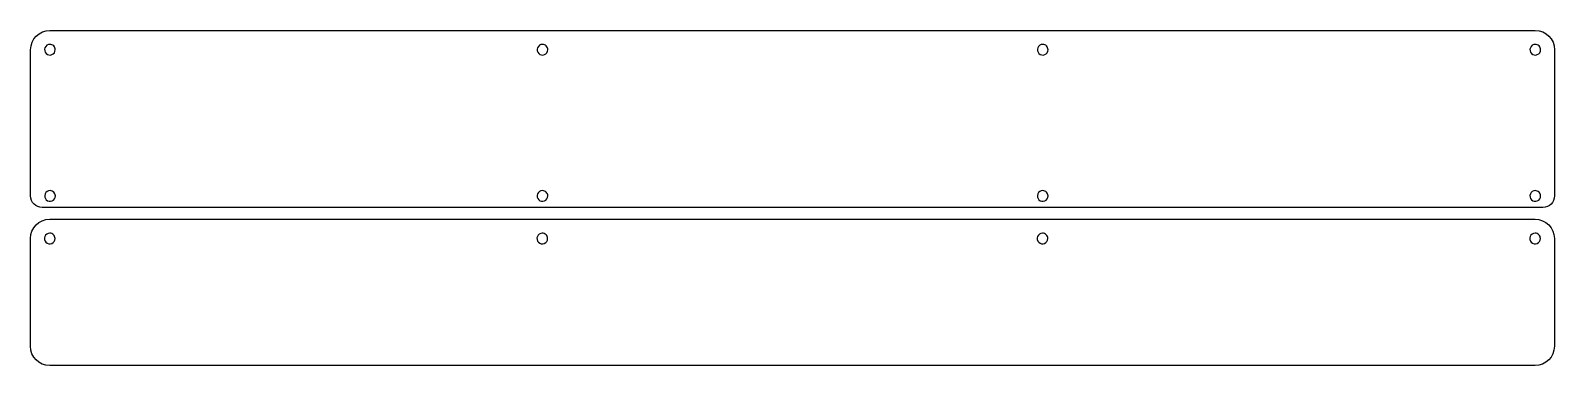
# Model space of a CAD drawing. Extents: x 0 to 314, y 0 to 69.
import ezdxf

# ---------------------------------------------------------------- set-up
doc = ezdxf.new("R2010")
doc.units = 0
doc.layers.add('Layer_1', color=7, linetype='CONTINUOUS')

msp = doc.modelspace()

# ---------------------------------------------------------------- linework, layer by layer
at = {"layer": 'Layer_1', "color": 7}
for points in [[(4.138224, 69.226512), (310.525153, 69.226502)], [(0.169482, 35.094752), (0.169476, 65.257764)], [(314.493896, 65.257759), (314.493896, 35.095315)], [(312.11265, 32.71407), (2.550727, 32.714067)], [(4.101225, 30.294936), (310.488153, 30.294925)], [(0.132476, 4.101227), (0.132476, 26.326188)], [(314.456896, 26.326183), (314.456896, 4.101224)], [(310.488153, 0.132473), (4.101225, 0.132479)]]:
    msp.add_lwpolyline(points, dxfattribs=at)
for points in [[(0.169476, 65.257764), (0.169482, 67.449648), (1.946349, 69.226512), (4.138224, 69.226512)], [(310.525153, 69.226502), (312.717037, 69.226502), (314.493896, 67.449635), (314.493896, 65.257759)], [(4.138224, 66.357754), (3.693317, 66.357754), (3.292218, 66.08975), (3.121959, 65.67871)], [(4.91604, 66.035574), (4.70975, 66.241864), (4.429962, 66.357754), (4.138224, 66.357754)], [(5.238222, 65.257759), (5.238222, 65.549496), (5.12233, 65.829284), (4.91604, 66.035574)], [(105.738035, 66.357754), (105.293128, 66.357754), (104.892029, 66.08975), (104.72177, 65.67871)], [(106.51585, 66.035574), (106.30956, 66.241864), (106.029772, 66.357754), (105.738035, 66.357754)], [(106.838033, 65.257759), (106.838033, 65.549496), (106.72214, 65.829284), (106.51585, 66.035574)], [(208.925342, 66.357754), (208.480436, 66.357754), (208.079336, 66.08975), (207.909077, 65.67871)], [(209.703158, 66.035574), (209.496868, 66.241864), (209.217079, 66.357754), (208.925342, 66.357754)], [(210.02534, 65.257759), (210.02534, 65.549496), (209.909448, 65.829284), (209.703158, 66.035574)], [(310.525153, 66.357754), (310.080257, 66.357754), (309.679149, 66.08975), (309.50889, 65.67871)], [(311.302974, 66.035574), (311.096678, 66.241864), (310.816882, 66.357754), (310.525153, 66.357754)], [(311.625156, 65.257759), (311.625156, 65.549496), (311.509269, 65.829284), (311.302974, 66.035574)], [(3.121959, 65.67871), (2.9517, 65.267668), (3.045811, 64.794538), (3.360409, 64.479941)], [(3.360409, 64.479941), (3.675005, 64.165344), (4.148134, 64.071235), (4.559176, 64.241494)], [(4.559176, 64.241494), (4.970217, 64.41175), (5.238222, 64.81285), (5.238222, 65.257759)], [(104.72177, 65.67871), (104.551511, 65.267668), (104.645623, 64.794538), (104.96022, 64.479941)], [(104.96022, 64.479941), (105.274817, 64.165344), (105.747946, 64.071235), (106.158986, 64.241494)], [(106.158986, 64.241494), (106.570026, 64.41175), (106.838033, 64.81285), (106.838033, 65.257759)], [(207.909077, 65.67871), (207.738818, 65.267668), (207.83293, 64.794538), (208.147527, 64.479941)], [(208.147527, 64.479941), (208.462124, 64.165344), (208.935254, 64.071235), (209.346294, 64.241494)], [(209.346294, 64.241494), (209.757334, 64.41175), (210.02534, 64.81285), (210.02534, 65.257759)], [(309.50889, 65.67871), (309.338631, 65.267668), (309.432743, 64.794538), (309.747332, 64.479941)], [(309.747332, 64.479941), (310.061921, 64.165344), (310.535075, 64.071235), (310.946104, 64.241494)], [(310.946104, 64.241494), (311.357134, 64.41175), (311.625156, 64.81285), (311.625156, 65.257759)], [(2.550727, 32.714067), (1.235602, 32.714067), (0.169482, 33.780188), (0.169482, 35.094752)], [(3.152409, 35.516267), (2.982151, 35.105224), (3.076261, 34.632097), (3.390859, 34.317497)], [(4.168675, 36.195313), (3.723767, 36.195313), (3.322668, 35.927307), (3.152409, 35.516267)], [(5.268673, 35.095315), (5.268673, 35.702827), (4.776187, 36.195313), (4.168675, 36.195313)], [(4.589626, 34.07905), (5.000667, 34.249309), (5.268673, 34.650406), (5.268673, 35.095315)], [(104.722246, 35.516267), (104.551987, 35.105224), (104.646099, 34.632097), (104.960696, 34.317497)], [(105.738511, 36.195313), (105.293605, 36.195313), (104.892505, 35.927307), (104.722246, 35.516267)], [(106.516327, 35.873131), (106.310037, 36.079421), (106.030248, 36.195313), (105.738511, 36.195313)], [(106.159463, 34.07905), (106.570503, 34.249309), (106.838509, 34.650406), (106.838509, 35.095315)], [(106.838509, 35.095315), (106.838509, 35.387052), (106.722617, 35.666841), (106.516327, 35.873131)], [(207.909077, 35.516267), (207.738818, 35.105224), (207.83293, 34.632097), (208.147527, 34.317497)], [(208.925342, 36.195313), (208.480436, 36.195313), (208.079336, 35.927307), (207.909077, 35.516267)], [(209.703158, 35.873131), (209.496868, 36.079421), (209.217079, 36.195313), (208.925342, 36.195313)], [(209.346294, 34.07905), (209.757334, 34.249309), (210.02534, 34.650406), (210.02534, 35.095315)], [(210.02534, 35.095315), (210.02534, 35.387052), (209.909448, 35.666841), (209.703158, 35.873131)], [(309.50889, 35.516267), (309.338631, 35.105224), (309.432743, 34.632097), (309.747332, 34.317497)], [(310.525153, 36.195313), (310.080257, 36.195313), (309.679149, 35.927307), (309.50889, 35.516267)], [(311.302974, 35.873131), (311.096678, 36.079421), (310.816882, 36.195313), (310.525153, 36.195313)], [(310.946104, 34.07905), (311.357134, 34.249309), (311.625156, 34.650406), (311.625156, 35.095315)], [(311.625156, 35.095315), (311.625156, 35.387052), (311.509269, 35.666841), (311.302974, 35.873131)], [(314.493896, 35.095315), (314.493896, 33.78019), (313.427785, 32.71407), (312.11265, 32.71407)], [(3.390859, 34.317497), (3.705456, 34.002903), (4.178586, 33.908791), (4.589626, 34.07905)], [(104.960696, 34.317497), (105.275293, 34.002903), (105.74842, 33.908791), (106.159463, 34.07905)], [(208.147527, 34.317497), (208.462124, 34.002903), (208.935254, 33.908791), (209.346294, 34.07905)], [(309.747332, 34.317497), (310.061921, 34.002903), (310.535075, 33.908791), (310.946104, 34.07905)], [(0.132476, 26.326188), (0.132482, 28.518071), (1.909349, 30.294936), (4.101225, 30.294936)], [(310.488153, 30.294925), (312.680037, 30.294925), (314.456896, 28.518058), (314.456896, 26.326183)], [(3.084959, 26.747134), (2.9147, 26.336091), (3.008811, 25.862962), (3.323409, 25.548365)], [(4.101225, 27.426178), (3.656317, 27.426178), (3.255218, 27.158174), (3.084959, 26.747134)], [(3.323409, 25.548365), (3.638005, 25.233768), (4.111134, 25.139658), (4.522176, 25.309917)], [(4.87904, 27.103998), (4.67275, 27.310288), (4.392962, 27.426178), (4.101225, 27.426178)], [(4.522176, 25.309917), (4.933217, 25.480174), (5.201222, 25.881273), (5.201222, 26.326183)], [(5.201222, 26.326183), (5.201222, 26.61792), (5.08533, 26.897708), (4.87904, 27.103998)], [(104.68477, 26.747134), (104.514511, 26.336091), (104.608623, 25.862962), (104.92322, 25.548365)], [(105.701035, 27.426178), (105.256128, 27.426178), (104.855029, 27.158174), (104.68477, 26.747134)], [(104.92322, 25.548365), (105.237817, 25.233768), (105.710946, 25.139658), (106.121986, 25.309917)], [(106.47885, 27.103998), (106.27256, 27.310288), (105.992772, 27.426178), (105.701035, 27.426178)], [(106.121986, 25.309917), (106.533026, 25.480174), (106.801033, 25.881273), (106.801033, 26.326183)], [(106.801033, 26.326183), (106.801033, 26.61792), (106.68514, 26.897708), (106.47885, 27.103998)], [(207.872077, 26.747134), (207.701818, 26.336091), (207.79593, 25.862962), (208.110527, 25.548365)], [(208.888343, 27.426178), (208.443436, 27.426178), (208.042336, 27.158174), (207.872077, 26.747134)], [(208.110527, 25.548365), (208.425124, 25.233768), (208.898254, 25.139658), (209.309294, 25.309917)], [(209.666158, 27.103998), (209.459868, 27.310288), (209.180079, 27.426178), (208.888343, 27.426178)], [(209.309294, 25.309917), (209.720334, 25.480174), (209.98834, 25.881273), (209.98834, 26.326183)], [(209.98834, 26.326183), (209.98834, 26.61792), (209.872448, 26.897708), (209.666158, 27.103998)], [(309.47189, 26.747134), (309.301631, 26.336091), (309.395743, 25.862962), (309.710332, 25.548365)], [(310.488153, 27.426178), (310.043257, 27.426178), (309.642149, 27.158174), (309.47189, 26.747134)], [(309.710332, 25.548365), (310.024921, 25.233768), (310.498075, 25.139658), (310.909104, 25.309917)], [(311.265974, 27.103998), (311.059678, 27.310288), (310.779882, 27.426178), (310.488153, 27.426178)], [(310.909104, 25.309917), (311.320134, 25.480174), (311.588156, 25.881273), (311.588156, 26.326183)], [(311.588156, 26.326183), (311.588156, 26.61792), (311.472269, 26.897708), (311.265974, 27.103998)], [(4.101225, 0.132479), (1.909342, 0.132481), (0.13247, 1.909354), (0.132476, 4.101227)], [(314.456896, 4.101224), (314.456896, 1.909346), (312.680037, 0.132476), (310.488153, 0.132473)]]:
    msp.add_open_spline(points, degree=3, dxfattribs=at)

doc.saveas('drawing.dxf')
